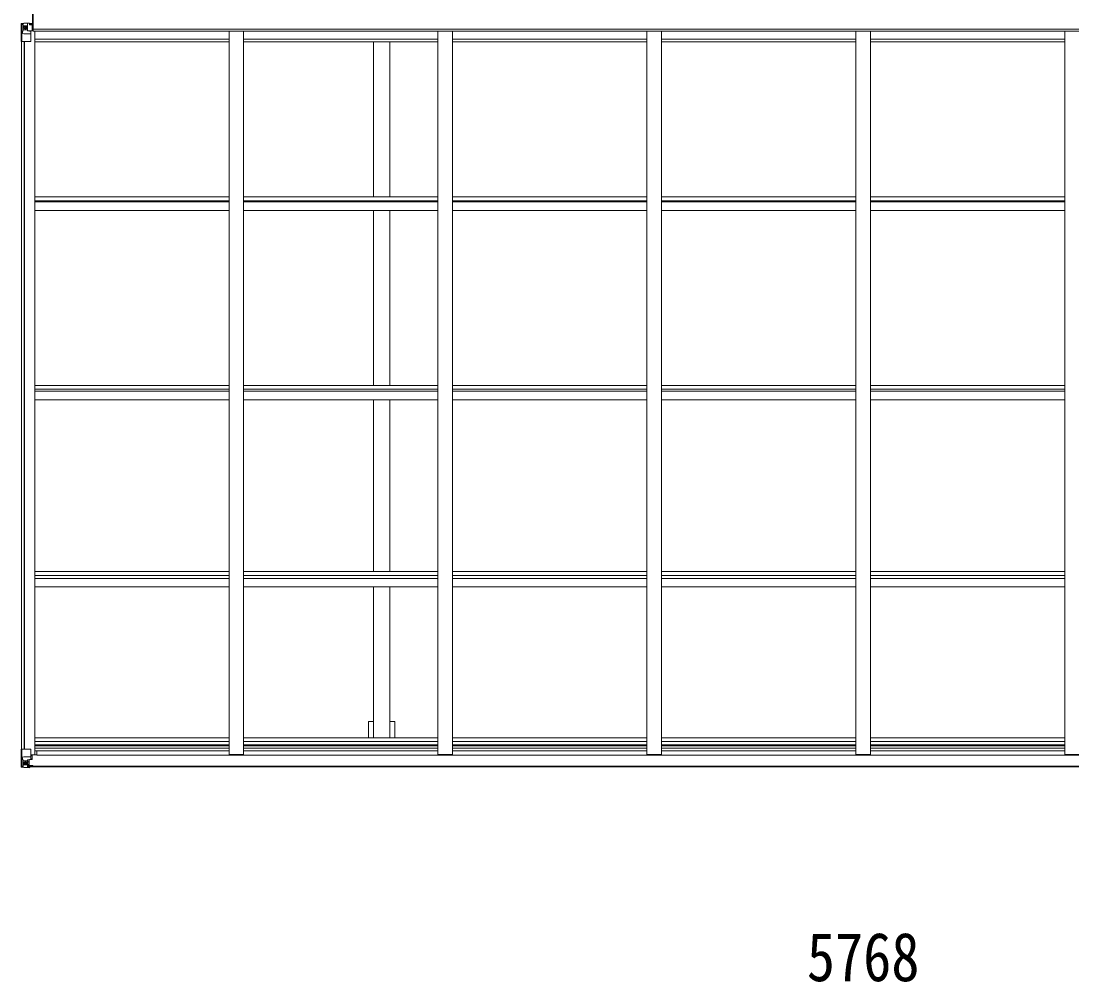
# Model space of a CAD drawing. Units: millimetres at full size; details may follow other scales. Extents: x -9783 to 33754, y -10064 to 6752.
# Drawn here: x 1770 to 5372, y 85 to 3378 of the extents above; entities that cross this region are included whole.
import ezdxf
from ezdxf.enums import TextEntityAlignment as Align

# ---------------------------------------------------------------- set-up
doc = ezdxf.new("R2010")
doc.units = ezdxf.units.MM
doc.header["$LTSCALE"] = 35
for name, color, linetype, lineweight in [('0-1_本体', 4, 'Continuous', 9), ('0-2_部品', 7, 'Continuous', 9), ('0-7_合掌部品', 3, 'Continuous', 9), ('0-A_寸法', 6, 'Continuous', 9)]:
    doc.layers.add(name, color=color, linetype=linetype, lineweight=lineweight)
doc.styles.add('ＭＳ ゴシック', font='')
doc.styles.get('ＭＳ ゴシック').set_extended_font_data('MS Gothic')

msp = doc.modelspace()

# ---------------------------------------------------------------- linework, layer by layer
at = {"layer": '0-1_本体'}
for p, q in [((1798.7, 3369.87), (1809.2, 3369.87)), ((7500.7, 3349.82), (1811.7, 3350.09)), ((1808.16, 3344.42), (1811.7, 3344.42)), ((1811.7, 3346.78), (1811.7, 3343.13)), ((7500.7, 3343.13), (1811.7, 3343.13)), ((1817.2, 3343.13), (1817.2, 863.89)), ((1817.2, 3316.31), (2483.2, 3316.31)), ((2483.2, 3343.13), (2483.2, 864.31)), ((2533.2, 3343.13), (2533.2, 864.31)), ((2533.2, 3316.31), (3199.2, 3316.31)), ((3199.2, 3343.13), (3199.2, 864.31)), ((3249.2, 3343.13), (3249.2, 864.31)), ((3249.2, 3316.31), (3915.2, 3316.31)), ((3915.2, 3343.13), (3915.2, 864.31)), ((3965.2, 3343.13), (3965.2, 864.31)), ((3965.2, 3316.31), (4631.2, 3316.31)), ((4631.2, 3343.13), (4631.2, 864.31)), ((4681.2, 3343.13), (4681.2, 864.31)), ((4681.2, 3316.31), (5347.2, 3316.31)), ((5347.2, 3343.13), (5347.2, 864.31)), ((1772.2, 3308.07), (1772.2, 882.97)), ((1781.2, 3308.07), (1781.2, 882.97)), ((1781.9, 3308.07), (1781.9, 882.97)), ((1817.2, 3307.2), (2483.2, 3307.2)), ((2533.2, 3307.2), (3199.2, 3307.2)), ((2978.7, 3307.2), (2978.7, 2775.38)), ((3033.7, 3307.2), (3033.7, 2775.38)), ((3249.2, 3307.2), (3915.2, 3307.2)), ((3965.2, 3307.2), (4631.2, 3307.2)), ((4681.2, 3307.2), (5347.2, 3307.2)), ((1817.23, 2775.38), (2483.2, 2775.38)), ((2533.2, 2775.38), (3199.2, 2775.38)), ((3249.2, 2775.38), (3915.2, 2775.38)), ((3965.2, 2775.38), (4631.2, 2775.38)), ((4681.2, 2775.38), (5347.2, 2775.38)), ((1817.2, 2762.36), (2483.2, 2762.36)), ((1817.2, 2758.48), (2483.2, 2758.48)), ((2533.2, 2762.36), (3199.2, 2762.36)), ((2533.2, 2758.48), (3199.2, 2758.48)), ((3249.2, 2762.36), (3915.2, 2762.36)), ((3249.2, 2758.48), (3915.2, 2758.48)), ((3965.2, 2762.36), (4631.2, 2762.36)), ((3965.2, 2758.48), (4631.2, 2758.48)), ((4681.2, 2762.36), (5347.2, 2762.36)), ((4681.2, 2758.48), (5347.2, 2758.48)), ((1817.2, 2728.69), (2483.2, 2728.69)), ((2533.2, 2728.69), (3199.2, 2728.69)), ((2978.7, 2728.69), (2978.7, 2129.39)), ((3033.7, 2728.69), (3033.7, 2129.39)), ((3249.2, 2728.69), (3915.2, 2728.69)), ((3965.2, 2728.69), (4631.2, 2728.69)), ((4681.2, 2728.69), (5347.2, 2728.69)), ((1817.2, 2129.39), (2483.2, 2129.39)), ((2533.2, 2129.39), (3199.2, 2129.39)), ((3249.2, 2129.39), (3915.2, 2129.39)), ((3965.2, 2129.39), (4631.2, 2129.39)), ((4681.2, 2129.39), (5347.2, 2129.39)), ((1817.2, 2116.44), (2483.2, 2116.44)), ((1817.2, 2109.29), (2483.2, 2109.29)), ((2533.2, 2116.44), (3199.2, 2116.44)), ((2533.2, 2109.29), (3199.2, 2109.29)), ((3249.2, 2116.44), (3915.2, 2116.44)), ((3249.2, 2109.29), (3915.2, 2109.29)), ((3965.2, 2116.44), (4631.2, 2116.44)), ((3965.2, 2109.29), (4631.2, 2109.29)), ((4681.2, 2116.44), (5347.2, 2116.44)), ((4681.2, 2109.29), (5347.2, 2109.29)), ((1817.2, 2079.85), (2483.2, 2079.85)), ((2533.2, 2079.85), (3199.2, 2079.85)), ((2978.7, 2079.85), (2978.7, 1491.35)), ((3033.7, 2079.85), (3033.7, 1491.35)), ((3249.2, 2079.85), (3915.2, 2079.85)), ((3965.2, 2079.85), (4631.2, 2079.85)), ((4681.2, 2079.85), (5347.2, 2079.85)), ((1817.2, 1491.35), (2483.2, 1491.35)), ((1817.2, 1478.51), (2483.2, 1478.51)), ((2533.2, 1491.35), (3199.2, 1491.35)), ((2533.2, 1478.51), (3199.2, 1478.51)), ((3249.2, 1491.35), (3915.2, 1491.35)), ((3249.2, 1478.51), (3915.2, 1478.51)), ((3965.2, 1491.35), (4631.2, 1491.35)), ((3965.2, 1478.51), (4631.2, 1478.51)), ((4681.2, 1491.35), (5347.2, 1491.35)), ((4681.2, 1478.51), (5347.2, 1478.51)), ((1817.2, 1468.36), (2483.2, 1468.36)), ((2533.2, 1468.36), (3199.2, 1468.36)), ((3249.2, 1468.36), (3915.2, 1468.36)), ((3965.2, 1468.36), (4631.2, 1468.36)), ((4681.2, 1468.36), (5347.2, 1468.36)), ((1817.2, 1439.39), (2483.2, 1439.39)), ((2533.2, 1439.39), (3199.2, 1439.39)), ((2978.7, 1439.39), (2978.7, 921.94)), ((3033.7, 1439.39), (3033.7, 921.94)), ((3249.2, 1439.39), (3915.2, 1439.39)), ((3965.2, 1439.39), (4631.2, 1439.39)), ((4681.2, 1439.39), (5347.2, 1439.39)), ((3051.4, 978.21), (3033.7, 978.21)), ((3051.4, 978.21), (3051.4, 921.94)), ((1817.2, 921.94), (2483.2, 921.94)), ((1817.2, 909.11), (2483.2, 909.11)), ((2533.2, 921.94), (3199.2, 921.94)), ((2533.2, 909.11), (3199.2, 909.11)), ((3249.2, 921.94), (3915.2, 921.94)), ((3249.2, 909.11), (3915.2, 909.11)), ((3965.2, 921.94), (4631.2, 921.94)), ((3965.2, 909.11), (4631.2, 909.11)), ((4681.2, 921.94), (5347.2, 921.94)), ((4681.2, 909.11), (5347.2, 909.11)), ((1817.2, 897.77), (2483.2, 897.77)), ((1817.2, 893.98), (2483.2, 893.98)), ((1817.2, 886.91), (2483.2, 886.91)), ((1817.2, 877.54), (2483.2, 877.54)), ((1824.7, 877.54), (1824.7, 862.47)), ((2533.2, 897.77), (3199.2, 897.77)), ((2533.2, 893.98), (3199.2, 893.98)), ((2533.2, 886.91), (3199.2, 886.91)), ((2533.2, 877.54), (3199.2, 877.54)), ((3249.2, 897.77), (3915.2, 897.77)), ((3249.2, 893.98), (3915.2, 893.98)), ((3249.2, 886.91), (3915.2, 886.91)), ((3249.2, 877.54), (3915.2, 877.54)), ((3965.2, 897.77), (4631.2, 897.77)), ((3965.2, 893.98), (4631.2, 893.98)), ((3965.2, 886.91), (4631.2, 886.91)), ((3965.2, 877.54), (4631.2, 877.54)), ((4681.2, 897.77), (5347.2, 897.77)), ((4681.2, 893.98), (5347.2, 893.98)), ((4681.2, 886.91), (5347.2, 886.91)), ((4681.2, 877.54), (5347.2, 877.54)), ((1804.2, 863.89), (1817.2, 863.89)), ((1824.7, 862.47), (7487.7, 862.47)), ((2483.2, 864.31), (2533.2, 864.31)), ((3199.2, 864.31), (3249.2, 864.31)), ((3915.2, 864.31), (3965.2, 864.31)), ((4631.2, 864.31), (4681.2, 864.31)), ((5347.2, 864.31), (5397.2, 864.31)), ((1793.7, 824.27), (7518.7, 824.27)), ((1793.7, 822.21), (7518.7, 822.21))]:
    msp.add_line(p, q, dxfattribs=at)
msp.add_lwpolyline([(2978.7, 978.21), (2961, 978.21), (2961, 921.94)], dxfattribs=at)
at = {"layer": '0-2_部品'}
for p, q in [((1773.05, 882.97), (1803.2, 882.97)), ((1773.05, 882.97), (1773.05, 822.39)), ((1804.2, 881.97), (1804.2, 848.88)), ((1773.59, 856.09), (1780.2, 856.31)), ((1773.59, 856.09), (1777.74, 844.01)), ((1780.2, 842.77), (1777.87, 842.74)), ((1777.87, 842.74), (1777.87, 829.27)), ((1777.87, 829.27), (1780.2, 829.21)), ((1780.2, 856.31), (1804.2, 856.31)), ((1780.2, 842.77), (1792.2, 842.77)), ((1780.2, 842.77), (1780.2, 842.77)), ((1780.2, 829.22), (1792.2, 829.22)), ((1785.68, 836.41), (1785.68, 837.37)), ((1791.2, 829.22), (1792.2, 829.22)), ((1792.2, 846.07), (1792.2, 819.97)), ((1793.7, 842.77), (1792.2, 842.77)), ((1793.7, 829.22), (1792.2, 829.22)), ((1803.38, 848.62), (1793.03, 846.96)), ((1793.03, 846.33), (1803.38, 847.98)), ((1793.03, 846.96), (1793.03, 846.33)), ((1797.7, 839.18), (1793.7, 839.18)), ((1797.7, 830.97), (1793.7, 830.97)), ((1797.7, 847.08), (1797.7, 827.11)), ((1803.38, 847.98), (1803.38, 848.62)), ((1803.66, 848.06), (1807.7, 848.1)), ((1824.7, 863.71), (1804.2, 863.71)), ((1808.7, 859.97), (1804.2, 859.97)), ((1807.7, 849.83), (1808.7, 849.82)), ((1808.7, 848.1), (1807.7, 848.1)), ((1808.7, 863.71), (1808.7, 848.1)), ((1770.2, 822.26), (1770.2, 822.3)), ((1771.14, 821.31), (1771.14, 821.27)), ((1771.14, 821.26), (1771.14, 821.26)), ((1780.11, 820.88), (1772.19, 821.35)), ((1773.05, 822.32), (1773.05, 822.39)), ((1777.02, 825.76), (1774.28, 822.1)), ((1792.2, 820.09), (1780.2, 820.87)), ((1793.7, 825.68), (1792.2, 825.68)), ((1792.2, 820.86), (1798.7, 820.46)), ((1798.7, 819.58), (1792.2, 819.97)), ((1794.2, 826.04), (1793.7, 826.04)), ((1798.7, 821.39), (1793.7, 821.47)), ((1793.81, 827.34), (1797.7, 827.34)), ((1794.2, 827.13), (1794.2, 826.97)), ((1794.2, 826.97), (1794.2, 826.97)), ((1804.2, 826.88), (1794.2, 826.97)), ((1794.2, 825.01), (1794.2, 826.97)), ((1802.2, 825.04), (1794.2, 825.04)), ((1802.2, 825.01), (1794.2, 825.01)), ((1798.7, 821.39), (1798.7, 822.21)), ((1798.7, 820.98), (1798.7, 821.39)), ((1798.7, 820.98), (1798.7, 820.46)), ((1798.7, 820.46), (1798.7, 819.58)), ((1803.7, 821.77), (1803.7, 822.21)), ((1804, 821.77), (1803.7, 821.77)), ((1804, 821.77), (1805.69, 822.21)), ((1804.2, 826.88), (1804.2, 825.27)), ((1804.2, 825.27), (1809.2, 825.27)), ((1809.2, 824.27), (1809.2, 825.27)), ((1809.2, 825.27), (1810.2, 825.27)), ((1810.2, 826.96), (1810.2, 826.84)), ((1810.2, 825.27), (1810.2, 826.84)), ((1810.2, 825.27), (1810.2, 824.27))]:
    msp.add_line(p, q, dxfattribs=at)
for points in [[(1770.2, 822.3), (1770.2, 882.97), (1773.05, 882.97)], [(1783.76, 835.45), (1782.8, 835.45), (1782.8, 834.49), (1783.76, 834.49)], [(1785.68, 837.37), (1784.72, 837.37), (1784.72, 836.41)], [(1784.72, 833.53), (1784.72, 832.57), (1785.68, 832.57), (1785.68, 833.53)], [(1786.64, 834.49), (1787.6, 834.49), (1787.6, 835.45), (1786.64, 835.45)], [(1798.7, 820.98), (1793.7, 820.98), (1793.7, 846.44)], [(1807.7, 848.1), (1807.7, 849.83), (1804.2, 849.85)], [(1771.14, 821.26), (1780.2, 820.71), (1792.2, 819.97)], [(1809.2, 827), (1794.2, 827.13), (1794.2, 827.13)], [(1794.2, 826.04), (1802.2, 826.04), (1802.2, 824.27)], [(1804.2, 826.88), (1804.2, 826.89), (1810.2, 826.84)]]:
    msp.add_lwpolyline(points, dxfattribs=at)
msp.add_circle((1785.2, 834.97), 5.3, dxfattribs=at)
for centre, radius, start, end in [((1803.2, 881.97), 1, 0, 90), ((1783.76, 836.41), 0.96, 270, 0), ((1783.76, 833.53), 0.96, 0, 90), ((1786.64, 836.41), 0.96, 180, 270), ((1786.64, 833.53), 0.96, 90, 180), ((1793.14, 846.03), 0.937, 96.73234, 177.67791), ((1793.14, 845.4), 0.937, 96.73234, 177.67791), ((1803.27, 849.55), 0.937, 276.73234, 357.67791), ((1803.27, 848.91), 0.937, 276.73234, 357.67791), ((1771.2, 822.3), 0.999, 180.04917, 266.5576), ((1771.2, 822.26), 0.999, 180.04917, 266.5576), ((1771.2, 822.26), 1, 179.99921, 266.49983), ((1772.36, 808.65), 12.7, 84.89689, 90.75534), ((1774.33, 822.27), 1.28, 177.54105, 228.82169), ((1794.2, 827.47), 0.5, 179.95536, 269.47105), ((1794.2, 824.54), 0.5, 89.99891, 179.99891), ((1794.2, 824.51), 0.5, 90.00309, 180.00198), ((1794.22, 827.65), 0.513, 178.95293, 268.11972), ((1809.34, 819.31), 7.69, 83.56574, 91.03001)]:
    msp.add_arc(centre, radius, start, end, dxfattribs=at)
for centre, major_axis, ratio, start_param, end_param in [((1774.31, 853.74), (0.85, -2.32), 0.403757, 3.0087805, 3.9744392), ((1775, 829.35), (0.03, -5), 0.573921, 0.7672717, 1.551125), ((1776.47, 842.72), (0, -3), 0.468246, 1.5772882, 2.0127935), ((1698.46, 829.22), (81.75, 0), 0.061163, 6.2824128, 6.2831853), ((1773.14, 821.18), (2, -0.12), 0.060933, 2.0712557, 3.1453404), ((1972.14, 808.95), (201, -12.36), 0.060933, 3.1453404, 3.145839), ((1773.33, 824.28), (-0.02, -3), 0.466854, 0.125683, 0.7596956)]:
    msp.add_ellipse(centre, major_axis=major_axis, ratio=ratio, start_param=start_param, end_param=end_param, dxfattribs=at)
at = {"layer": '0-7_合掌部品'}
for p, q in [((1770.2, 3368.78), (1770.2, 3308.07)), ((1771.14, 3369.74), (1771.14, 3369.78)), ((1780.11, 3370.17), (1772.19, 3369.69)), ((1773.05, 3368.72), (1773.05, 3368.66)), ((1773.05, 3308.07), (1773.05, 3368.66)), ((1777.02, 3365.28), (1774.28, 3368.95)), ((1777.87, 3361.77), (1780.2, 3361.83)), ((1777.87, 3348.3), (1777.87, 3361.77)), ((1792.2, 3370.96), (1780.2, 3370.17)), ((1780.2, 3361.83), (1792.2, 3361.83)), ((1784.72, 3354.63), (1784.72, 3353.67)), ((1792.2, 3344.28), (1792.2, 3371.07)), ((1798.7, 3371.47), (1798.7, 3365.52)), ((1807.7, 3366.1), (1798.7, 3366.15)), ((1808.7, 3345.23), (1808.7, 3365.38)), ((1773.59, 3334.95), (1777.74, 3347.04)), ((1773.59, 3334.95), (1780.2, 3334.74)), ((1780.2, 3348.27), (1777.87, 3348.3)), ((1780.2, 3348.27), (1780.2, 3348.27)), ((1792.2, 3348.27), (1780.2, 3348.27)), ((1780.2, 3334.74), (1804.2, 3334.74)), ((1792.2, 3344.28), (1798.7, 3344.28)), ((1793.03, 3344.08), (1793.03, 3344.28)), ((1803.38, 3342.43), (1793.03, 3344.08)), ((1795.73, 3344.28), (1803.38, 3343.06)), ((1798.7, 3344.28), (1807.7, 3344.32)), ((1803.38, 3343.06), (1803.38, 3342.43)), ((1804.2, 3309.07), (1804.2, 3342.17)), ((1770.2, 3308.07), (1803.2, 3308.07))]:
    msp.add_line(p, q, dxfattribs=at)
msp.add_lwpolyline([(1810.7, 3346.76), (1810.7, 3409.76), (1809.2, 3409.76), (1809.2, 3346.76)], close=True, dxfattribs=at)
for points in [[(1810.7, 3346.76), (1811.7, 3346.76), (1811.7, 3409.76), (1810.7, 3409.76)], [(1771.14, 3369.78), (1780.2, 3370.34), (1798.7, 3371.47)], [(1783.76, 3356.55), (1782.8, 3356.55), (1782.8, 3355.59), (1783.76, 3355.59)], [(1785.68, 3357.51), (1785.68, 3358.47), (1784.72, 3358.47), (1784.72, 3357.51)], [(1784.72, 3353.67), (1785.68, 3353.67), (1785.68, 3354.63)], [(1786.64, 3355.59), (1787.6, 3355.59), (1787.6, 3356.55), (1786.64, 3356.55)], [(1808.7, 3365.38), (1808.69, 3365.49), (1798.7, 3365.52)]]:
    msp.add_lwpolyline(points, dxfattribs=at)
msp.add_circle((1785.2, 3356.07), 5.3, dxfattribs=at)
for centre, radius, start, end in [((1771.2, 3368.78), 0.999, 93.4424, 179.95083), ((1771.2, 3368.78), 1, 93.50017, 180.00079), ((1771.2, 3368.74), 0.999, 93.4424, 179.95083), ((1772.36, 3382.39), 12.7, 269.24466, 275.10311), ((1774.33, 3368.78), 1.28, 131.17831, 182.45895), ((1783.76, 3357.51), 0.96, 270, 0), ((1783.76, 3354.63), 0.96, 0, 90), ((1786.64, 3357.51), 0.96, 180, 270), ((1786.64, 3354.63), 0.96, 90, 180), ((1793.14, 3345.01), 0.937, 230.93398, 263.26766), ((1803.27, 3342.13), 0.937, 2.32209, 83.26766), ((1803.27, 3341.5), 0.937, 2.32209, 83.26766), ((1803.2, 3309.07), 1, 270, 0)]:
    msp.add_arc(centre, radius, start, end, dxfattribs=at)
for centre, major_axis, ratio, start_param, end_param in [((1972.14, 3382.09), (201, 12.36), 0.060933, 3.1373463, 3.1378449), ((1773.14, 3369.86), (2, 0.12), 0.060933, 3.1378449, 4.2119296), ((1773.33, 3366.76), (-0.02, 3), 0.466854, 5.5234897, 6.1575023), ((1775, 3361.69), (0.03, 5), 0.573921, 4.7320603, 5.5159136), ((1698.46, 3361.83), (81.75, 0), 0.061163, 0, 0.0007725), ((1807.7, 3365.39), (1, -0.012), 0.707053, 0.1587743, 1.5795216), ((1774.31, 3337.3), (0.85, 2.32), 0.403757, 2.3087461, 3.2744049), ((1776.47, 3348.32), (0, 3), 0.468246, 4.2703918, 4.7058971), ((1807.7, 3345.22), (1, 0.021), 0.906239, 4.6936843, 6.2644806)]:
    msp.add_ellipse(centre, major_axis=major_axis, ratio=ratio, start_param=start_param, end_param=end_param, dxfattribs=at)

# ---------------------------------------------------------------- texts
at = {"layer": '0-A_寸法', "color": 7, "style": 'ＭＳ ゴシック', "width": 0.85}
msp.add_text('5768', height=166.8, dxfattribs=at).set_placement((4463.7, 37.93), align=Align.BOTTOM_LEFT)

doc.saveas('drawing.dxf')
